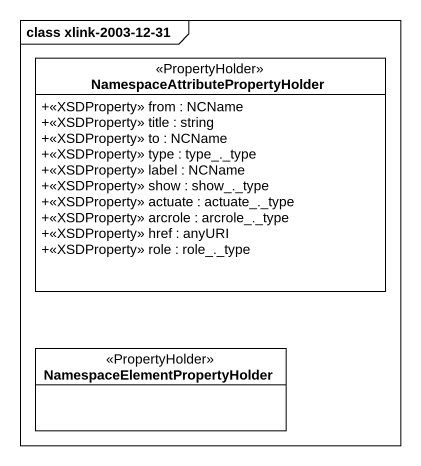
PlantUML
@startuml
mainframe class xlink-2003-12-31
hide circle
hide empty members
skinparam classAttributeIconSize 0
class "NamespaceAttributePropertyHolder" as NamespaceAttributePropertyHo <<PropertyHolder>> {
  +<<XSDProperty>> from : NCName
  +<<XSDProperty>> title : string
  +<<XSDProperty>> to : NCName
  +<<XSDProperty>> type : type_._type
  +<<XSDProperty>> label : NCName
  +<<XSDProperty>> show : show_._type
  +<<XSDProperty>> actuate : actuate_._type
  +<<XSDProperty>> arcrole : arcrole_._type
  +<<XSDProperty>> href : anyURI
  +<<XSDProperty>> role : role_._type
}
class "NamespaceElementPropertyHolder" as NamespaceElementPropertyHold <<PropertyHolder>>
@enduml
